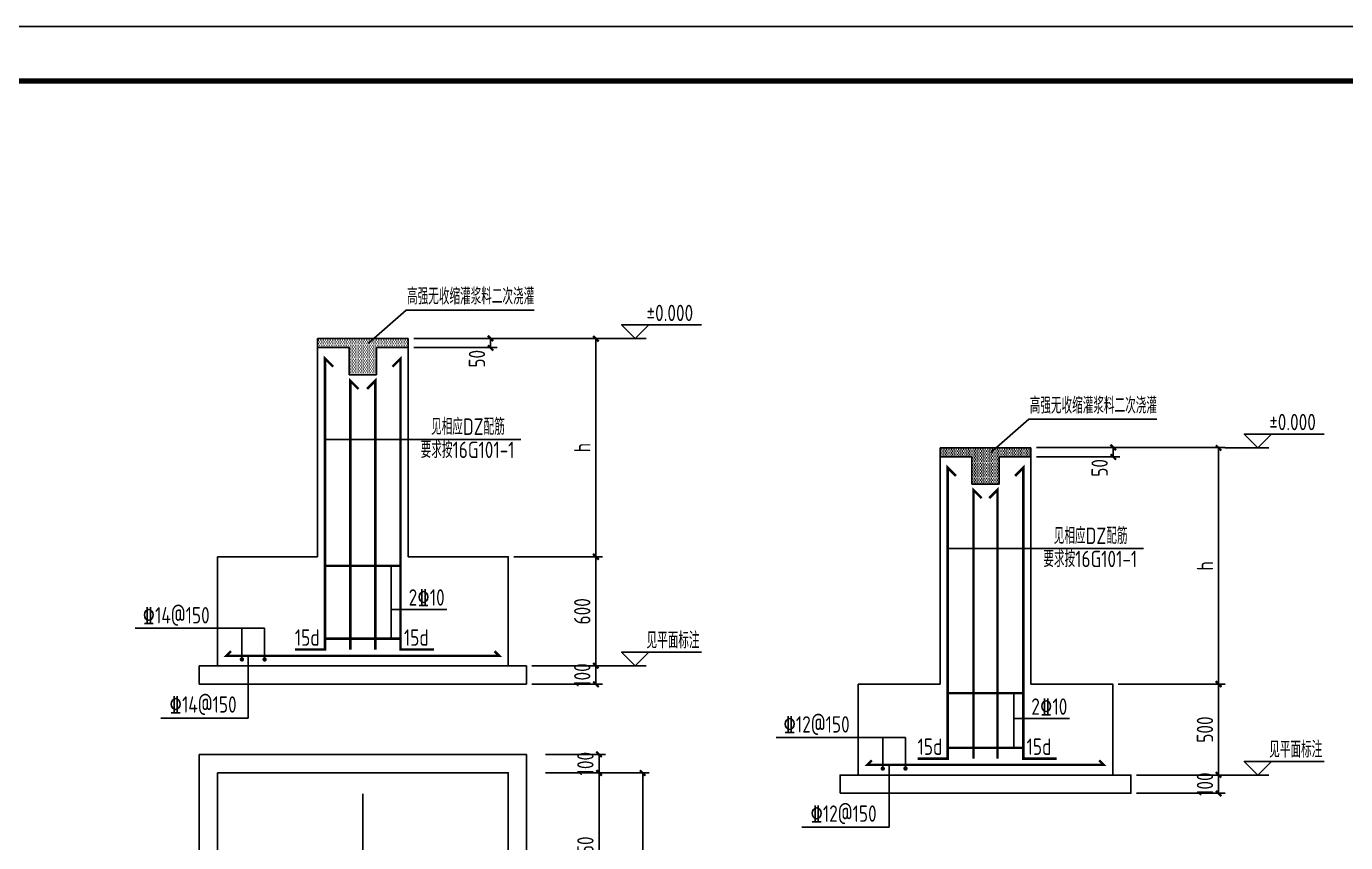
# Model space of a CAD drawing. Header units: millimetres. Extents: x 866309 to 879639, y 39442 to 44891.
# Drawn here: x 867876.6 to 868118.5, y 39893 to 40042.6 of the extents above; entities that cross this region are included whole.
import ezdxf

# ---------------------------------------------------------------- set-up
doc = ezdxf.new("R2010")
doc.units = ezdxf.units.MM
doc.header["$LTSCALE"] = 1000
doc.header["$MEASUREMENT"] = 0
doc.linetypes.add('CENTER', pattern=[2, 1.25, -0.25, 0.25, -0.25])
doc.linetypes.add('DOTE', pattern=[2.42, 2, -0.2, 0.02, -0.2])
for name, color, linetype in [('1505', 2, 'Continuous'), ('1525', 1, 'Continuous'), ('1526', 7, 'Continuous'), ('1530', 253, 'Continuous'), ('1534', 7, 'Continuous'), ('DIM', 7, 'Continuous'), ('DOTE', 1, 'DOTE'), ('图名下划线', 7, 'Continuous'), ('构造柱', 3, 'Continuous')]:
    doc.layers.add(name, color=color, linetype=linetype)
doc.styles.add('GBHZ', font='gbenor.shx', dxfattribs={"width": 0.9, "bigfont": 'gbcbig.shx'})
doc.dimstyles.new('Y30', dxfattribs={"dimscale": 0, "dimtxt": 3, "dimasz": 0.01, "dimexe": 1.2, "dimexo": 1, "dimgap": 1, "dimtad": 1, "dimdec": 0, "dimlfac": 30, "dimzin": 0, "dimdsep": 46, "dimtxsty": 'GBHZ', "dimblk1": 'DX', "dimblk2": 'DX', "dimsah": 1, "dimcen": 0.09, "dimdle": 1, "dimadec": 0, "dimazin": 0, "dimtfac": 1, "dimtdec": 0, "dimtix": 1, "dimtmove": 2, "dimatfit": 3, "dimldrblk": 'DX', "dimfxl": 0, "dimtolj": 1, "dimtzin": 0, "dimarcsym": 0})

# ---------------------------------------------------------------- blocks, each defined once
blk = doc.blocks.new('DX')
at = {"color": 0, "linetype": 'ByBlock', "const_width": 40}
blk.add_lwpolyline([(-54, -51), (46, 49)], dxfattribs=at)
blk = doc.blocks.new('*D1284')
at = {"layer": 'Defpoints', "color": 0, "transparency": 16777216}
for p in [(867970.79, 39909.17), (867970.79, 39905.84), (867981.61, 39905.84)]:
    blk.add_point(p, dxfattribs=at)
at = {"layer": 'dim', "color": 0, "lineweight": -2, "transparency": 16777216}
for p, q in [((867971.79, 39909.17), (867982.81, 39909.17)), ((867981.61, 39909.18), (867981.61, 39909.19)), ((867981.61, 39909.17), (867981.61, 39905.84)), ((867971.79, 39905.84), (867982.81, 39905.84)), ((867981.61, 39905.83), (867981.61, 39905.82))]:
    blk.add_line(p, q, dxfattribs=at)
at = {"layer": 'dim', "color": 0, "lineweight": -2, "transparency": 16777216, "xscale": 0.01, "yscale": 0.01, "zscale": 0.01}
for p, rotation in [((867981.61, 39909.17), 270), ((867981.61, 39905.84), 90)]:
    blk.add_blockref('DX', p, dxfattribs=dict(at, rotation=rotation))
at = {"layer": 'dim', "color": 0, "transparency": 16777216, "insert": (867979.11, 39907.51), "char_height": 3, "attachment_point": 5, "rotation": 90, "style": 'GBHZ'}
blk.add_mtext('\\A1;100', dxfattribs=at)
blk = doc.blocks.new('*D1285')
at = {"layer": 'Defpoints', "color": 0, "transparency": 16777216}
for p in [(867970.79, 39905.84), (867970.79, 39877.51), (867981.61, 39877.51)]:
    blk.add_point(p, dxfattribs=at)
at = {"layer": 'dim', "color": 0, "lineweight": -2, "transparency": 16777216}
for p, q in [((867971.79, 39905.84), (867982.81, 39905.84)), ((867981.61, 39905.83), (867981.61, 39877.52)), ((867971.79, 39877.51), (867982.81, 39877.51))]:
    blk.add_line(p, q, dxfattribs=at)
at = {"layer": 'dim', "color": 0, "lineweight": -2, "transparency": 16777216, "xscale": 0.01, "yscale": 0.01, "zscale": 0.01}
for p, rotation in [((867981.61, 39905.84), 90), ((867981.61, 39877.51), 270)]:
    blk.add_blockref('DX', p, dxfattribs=dict(at, rotation=rotation))
at = {"layer": 'dim', "color": 0, "transparency": 16777216, "insert": (867979.11, 39891.67), "char_height": 3, "attachment_point": 5, "rotation": 90, "style": 'GBHZ'}
blk.add_mtext('\\A1;850', dxfattribs=at)
blk = doc.blocks.new('*D1291')
at = {"layer": 'Defpoints', "color": 0, "transparency": 16777216}
for p in [(867970.79, 39905.84), (867989.61, 39905.84), (867970.79, 39864.17)]:
    blk.add_point(p, dxfattribs=at)
at = {"layer": 'dim', "color": 0, "lineweight": -2, "transparency": 16777216}
for p, q in [((867971.79, 39905.84), (867990.81, 39905.84)), ((867989.61, 39864.18), (867989.61, 39905.83)), ((867971.79, 39864.17), (867990.81, 39864.17))]:
    blk.add_line(p, q, dxfattribs=at)
at = {"layer": 'dim', "color": 0, "lineweight": -2, "transparency": 16777216, "xscale": 0.01, "yscale": 0.01, "zscale": 0.01}
for p, rotation in [((867989.61, 39905.84), 90), ((867989.61, 39864.17), 270)]:
    blk.add_blockref('DX', p, dxfattribs=dict(at, rotation=rotation))
at = {"layer": 'dim', "color": 0, "transparency": 16777216, "insert": (867987.11, 39885.01), "char_height": 3, "attachment_point": 5, "rotation": 90, "style": 'GBHZ'}
blk.add_mtext('\\A1;1250', dxfattribs=at)
blk = doc.blocks.new('*D1292')
at = {"layer": 'Defpoints', "color": 0, "transparency": 16777216}
for p in [(867968.29, 39925.42), (867981.03, 39925.42), (867968.29, 39922.08)]:
    blk.add_point(p, dxfattribs=at)
at = {"layer": 'dim', "color": 0, "lineweight": -2, "transparency": 16777216}
for p, q in [((867969.29, 39925.42), (867982.23, 39925.42)), ((867981.03, 39925.43), (867981.03, 39925.44)), ((867981.03, 39922.08), (867981.03, 39925.42)), ((867969.29, 39922.08), (867982.23, 39922.08)), ((867981.03, 39922.07), (867981.03, 39922.06))]:
    blk.add_line(p, q, dxfattribs=at)
at = {"layer": 'dim', "color": 0, "lineweight": -2, "transparency": 16777216, "xscale": 0.01, "yscale": 0.01, "zscale": 0.01}
for p, rotation in [((867981.03, 39925.42), 270), ((867981.03, 39922.08), 90)]:
    blk.add_blockref('DX', p, dxfattribs=dict(at, rotation=rotation))
at = {"layer": 'dim', "color": 0, "transparency": 16777216, "insert": (867978.53, 39923.75), "char_height": 3, "attachment_point": 5, "rotation": 90, "style": 'GBHZ'}
blk.add_mtext('\\A1;100', dxfattribs=at)
blk = doc.blocks.new('*D1293')
at = {"layer": 'Defpoints', "color": 0, "transparency": 16777216}
for p in [(867959.21, 39985.42), (867981.03, 39985.42), (867964.96, 39945.42)]:
    blk.add_point(p, dxfattribs=at)
at = {"layer": 'dim', "color": 0, "lineweight": -2, "transparency": 16777216}
for p, q in [((867960.21, 39985.42), (867982.23, 39985.42)), ((867981.03, 39945.43), (867981.03, 39985.41)), ((867965.96, 39945.42), (867982.23, 39945.42))]:
    blk.add_line(p, q, dxfattribs=at)
at = {"layer": 'dim', "color": 0, "lineweight": -2, "transparency": 16777216, "xscale": 0.01, "yscale": 0.01, "zscale": 0.01}
for p, rotation in [((867981.03, 39985.42), 90), ((867981.03, 39945.42), 270)]:
    blk.add_blockref('DX', p, dxfattribs=dict(at, rotation=rotation))
at = {"layer": 'dim', "color": 0, "transparency": 16777216, "insert": (867978.53, 39965.42), "char_height": 3, "attachment_point": 5, "rotation": 90, "style": 'GBHZ'}
blk.add_mtext('\\A1;h', dxfattribs=at)
blk = doc.blocks.new('*D1294')
at = {"layer": 'Defpoints', "color": 0, "transparency": 16777216}
for p in [(867946.62, 39985.42), (867946.62, 39983.75), (867961.72, 39983.75)]:
    blk.add_point(p, dxfattribs=at)
at = {"layer": 'dim', "color": 0, "lineweight": -2, "transparency": 16777216}
for p, q in [((867947.62, 39985.42), (867962.92, 39985.42)), ((867961.72, 39985.43), (867961.72, 39985.44)), ((867961.72, 39985.42), (867961.72, 39983.75)), ((867947.62, 39983.75), (867962.92, 39983.75)), ((867961.72, 39983.74), (867961.72, 39983.73))]:
    blk.add_line(p, q, dxfattribs=at)
at = {"layer": 'dim', "color": 0, "lineweight": -2, "transparency": 16777216, "xscale": 0.01, "yscale": 0.01, "zscale": 0.01}
for p, rotation in [((867961.72, 39985.42), 270), ((867961.72, 39983.75), 90)]:
    blk.add_blockref('DX', p, dxfattribs=dict(at, rotation=rotation))
at = {"layer": 'dim', "color": 0, "transparency": 16777216, "insert": (867959.22, 39981.71), "char_height": 3, "attachment_point": 5, "rotation": 90, "style": 'GBHZ'}
blk.add_mtext('\\A1;50', dxfattribs=at)
blk = doc.blocks.new('*D1295')
at = {"layer": 'Defpoints', "color": 0, "transparency": 16777216}
for p in [(867964.96, 39945.42), (867968.29, 39925.42), (867981.03, 39925.42)]:
    blk.add_point(p, dxfattribs=at)
at = {"layer": 'dim', "color": 0, "lineweight": -2, "transparency": 16777216}
for p, q in [((867965.96, 39945.42), (867982.23, 39945.42)), ((867981.03, 39945.41), (867981.03, 39925.43)), ((867969.29, 39925.42), (867982.23, 39925.42))]:
    blk.add_line(p, q, dxfattribs=at)
at = {"layer": 'dim', "color": 0, "lineweight": -2, "transparency": 16777216, "xscale": 0.01, "yscale": 0.01, "zscale": 0.01}
for p, rotation in [((867981.03, 39945.42), 90), ((867981.03, 39925.42), 270)]:
    blk.add_blockref('DX', p, dxfattribs=dict(at, rotation=rotation))
at = {"layer": 'dim', "color": 0, "transparency": 16777216, "insert": (867978.53, 39935.42), "char_height": 3, "attachment_point": 5, "rotation": 90, "style": 'GBHZ'}
blk.add_mtext('\\A1;600', dxfattribs=at)
blk = doc.blocks.new('*D1630')
at = {"layer": 'Defpoints', "color": 0, "transparency": 16777216}
for p in [(868079.13, 39905.42), (868095.21, 39905.42), (868079.13, 39902.08)]:
    blk.add_point(p, dxfattribs=at)
at = {"layer": 'dim', "color": 0, "lineweight": -2, "transparency": 16777216}
for p, q in [((868080.13, 39905.42), (868096.41, 39905.42)), ((868095.21, 39905.43), (868095.21, 39905.44)), ((868095.21, 39902.08), (868095.21, 39905.42)), ((868080.13, 39902.08), (868096.41, 39902.08)), ((868095.21, 39902.07), (868095.21, 39902.06))]:
    blk.add_line(p, q, dxfattribs=at)
at = {"layer": 'dim', "color": 0, "lineweight": -2, "transparency": 16777216, "xscale": 0.01, "yscale": 0.01, "zscale": 0.01}
for p, rotation in [((868095.21, 39905.42), 270), ((868095.21, 39902.08), 90)]:
    blk.add_blockref('DX', p, dxfattribs=dict(at, rotation=rotation))
at = {"layer": 'dim', "color": 0, "transparency": 16777216, "insert": (868092.71, 39903.75), "char_height": 3, "attachment_point": 5, "rotation": 90, "style": 'GBHZ'}
blk.add_mtext('\\A1;100', dxfattribs=at)
blk = doc.blocks.new('*D1631')
at = {"layer": 'Defpoints', "color": 0, "transparency": 16777216}
for p in [(868073.39, 39965.42), (868095.21, 39965.42), (868075.8, 39922.08)]:
    blk.add_point(p, dxfattribs=at)
at = {"layer": 'dim', "color": 0, "lineweight": -2, "transparency": 16777216}
for p, q in [((868074.39, 39965.42), (868096.41, 39965.42)), ((868095.21, 39922.09), (868095.21, 39965.41)), ((868076.8, 39922.08), (868096.41, 39922.08))]:
    blk.add_line(p, q, dxfattribs=at)
at = {"layer": 'dim', "color": 0, "lineweight": -2, "transparency": 16777216, "xscale": 0.01, "yscale": 0.01, "zscale": 0.01}
for p, rotation in [((868095.21, 39965.42), 90), ((868095.21, 39922.08), 270)]:
    blk.add_blockref('DX', p, dxfattribs=dict(at, rotation=rotation))
at = {"layer": 'dim', "color": 0, "transparency": 16777216, "insert": (868092.71, 39943.75), "char_height": 3, "attachment_point": 5, "rotation": 90, "style": 'GBHZ'}
blk.add_mtext('\\A1;h', dxfattribs=at)
blk = doc.blocks.new('*D1632')
at = {"layer": 'Defpoints', "color": 0, "transparency": 16777216}
for p in [(868060.8, 39965.42), (868060.8, 39963.75), (868075.9, 39963.75)]:
    blk.add_point(p, dxfattribs=at)
at = {"layer": 'dim', "color": 0, "lineweight": -2, "transparency": 16777216}
for p, q in [((868061.8, 39965.42), (868077.1, 39965.42)), ((868075.9, 39965.43), (868075.9, 39965.44)), ((868075.9, 39965.42), (868075.9, 39963.75)), ((868061.8, 39963.75), (868077.1, 39963.75)), ((868075.9, 39963.74), (868075.9, 39963.73))]:
    blk.add_line(p, q, dxfattribs=at)
at = {"layer": 'dim', "color": 0, "lineweight": -2, "transparency": 16777216, "xscale": 0.01, "yscale": 0.01, "zscale": 0.01}
for p, rotation in [((868075.9, 39965.42), 270), ((868075.9, 39963.75), 90)]:
    blk.add_blockref('DX', p, dxfattribs=dict(at, rotation=rotation))
at = {"layer": 'dim', "color": 0, "transparency": 16777216, "insert": (868073.4, 39961.71), "char_height": 3, "attachment_point": 5, "rotation": 90, "style": 'GBHZ'}
blk.add_mtext('\\A1;50', dxfattribs=at)
blk = doc.blocks.new('*D1633')
at = {"layer": 'Defpoints', "color": 0, "transparency": 16777216}
for p in [(868075.8, 39922.08), (868079.13, 39905.42), (868095.21, 39905.42)]:
    blk.add_point(p, dxfattribs=at)
at = {"layer": 'dim', "color": 0, "lineweight": -2, "transparency": 16777216}
for p, q in [((868076.8, 39922.08), (868096.41, 39922.08)), ((868095.21, 39922.07), (868095.21, 39905.43)), ((868080.13, 39905.42), (868096.41, 39905.42))]:
    blk.add_line(p, q, dxfattribs=at)
at = {"layer": 'dim', "color": 0, "lineweight": -2, "transparency": 16777216, "xscale": 0.01, "yscale": 0.01, "zscale": 0.01}
for p, rotation in [((868095.21, 39922.08), 90), ((868095.21, 39905.42), 270)]:
    blk.add_blockref('DX', p, dxfattribs=dict(at, rotation=rotation))
at = {"layer": 'dim', "color": 0, "transparency": 16777216, "insert": (868092.71, 39913.75), "char_height": 3, "attachment_point": 5, "rotation": 90, "style": 'GBHZ'}
blk.add_mtext('\\A1;500', dxfattribs=at)

msp = doc.modelspace()

# ---------------------------------------------------------------- hatches: boundary and pattern name
at = {"layer": '构造柱'}
h = msp.add_hatch(dxfattribs=at)
h.set_pattern_fill('DOTS', color=256, scale=5, style=0)
h.set_pattern_definition([(0, (925.19638, -1338.64614), (0.15625, 0.3125), [0, -0.3125])])
h.paths.add_polyline_path([(867929.957, 39985.415), (867929.957, 39983.748), (867935.791, 39983.748), (867935.791, 39978.748), (867940.791, 39978.748), (867940.791, 39983.748), (867946.624, 39983.748), (867946.624, 39985.415)])
h = msp.add_hatch(dxfattribs=at)
h.set_pattern_fill('DOTS', color=256, scale=5, style=0)
h.set_pattern_definition([(0, (1039.37043, -1358.64614), (0.15625, 0.3125), [0, -0.3125])])
h.paths.add_polyline_path([(868044.131, 39965.415), (868044.131, 39963.748), (868049.965, 39963.748), (868049.965, 39958.748), (868054.965, 39958.748), (868054.965, 39963.748), (868060.798, 39963.748), (868060.798, 39965.415)])

# ---------------------------------------------------------------- linework, layer by layer
at = {"color": 0}
for p, q in [((868302.018, 40042.627), (867250.768, 40042.627)), ((867250.768, 40042.627), (868302.018, 40042.627))]:
    msp.add_line(p, q, dxfattribs=at)
for p, q in [((867939.31, 39984.58, 40.505), (867946.254, 39990.632, 40.505)), ((867946.254, 39990.632, 40.505), (867969.695, 39990.632, 40.505)), ((868053.485, 39964.58, 40.505), (868060.428, 39970.632, 40.505)), ((868060.428, 39970.632, 40.505), (868083.869, 39970.632, 40.505))]:
    msp.add_line(p, q)
at = {"color": 0, "const_width": 1}
msp.add_lwpolyline([(868292.018, 39458.627), (867275.768, 39458.627), (867275.768, 40032.627), (868292.018, 40032.627)], close=True, dxfattribs=at)
at = {"layer": '1505'}
for p, q in [((867929.957, 39985.415), (867946.624, 39985.415)), ((867929.957, 39945.415), (867929.957, 39985.415)), ((867946.624, 39945.415), (867946.624, 39985.415)), ((867929.957, 39983.748), (867935.791, 39983.748)), ((867935.791, 39983.748), (867935.791, 39978.748)), ((867940.791, 39983.748), (867946.624, 39983.748)), ((867940.791, 39983.748), (867940.791, 39978.748)), ((867935.791, 39978.748), (867940.791, 39978.748)), ((868044.131, 39965.415), (868060.798, 39965.415)), ((868044.131, 39922.082), (868044.131, 39965.415)), ((868060.798, 39922.082), (868060.798, 39965.415)), ((868044.131, 39963.748), (868049.965, 39963.748)), ((868049.965, 39963.748), (868049.965, 39958.748)), ((868054.965, 39963.748), (868060.798, 39963.748)), ((868054.965, 39963.748), (868054.965, 39958.748)), ((868049.965, 39958.748), (868054.965, 39958.748)), ((867911.624, 39925.415), (867911.624, 39945.415)), ((867911.624, 39945.415), (867929.957, 39945.415)), ((868029.131, 39905.415), (868029.131, 39922.082)), ((868029.131, 39922.082), (868044.131, 39922.082))]:
    msp.add_line(p, q, dxfattribs=at)
for points in [[(867964.957, 39925.415), (867964.957, 39945.415), (867946.624, 39945.415)], [(867908.291, 39922.082), (867968.291, 39922.082), (867968.291, 39925.415), (867908.291, 39925.415), (867908.291, 39922.082)], [(868075.798, 39905.415), (868075.798, 39922.082), (868060.798, 39922.082)], [(867908.291, 39909.172), (867908.291, 39829.172), (867968.291, 39829.172), (867968.291, 39909.172), (867908.291, 39909.172)], [(867911.624, 39905.839), (867911.624, 39832.505), (867964.957, 39832.505), (867964.957, 39905.839), (867911.624, 39905.839)], [(868025.798, 39902.082), (868079.131, 39902.082), (868079.131, 39905.415), (868025.798, 39905.415), (868025.798, 39902.082)]]:
    msp.add_lwpolyline(points, dxfattribs=at)
at = {"layer": '1525', "const_width": 0.45}
for points in [[(867932.857, 39980.248), (867931.357, 39981.748), (867931.357, 39928.415), (867925.887, 39928.415)], [(867943.724, 39980.248), (867945.224, 39981.748), (867945.224, 39928.415), (867951.35, 39928.415)], [(867935.998, 39928.415), (867935.998, 39977.68), (867937.498, 39976.18)], [(867940.583, 39928.415), (867940.583, 39977.68), (867939.083, 39976.18)], [(868047.031, 39960.248), (868045.531, 39961.748), (868045.531, 39908.415), (868040.061, 39908.415)], [(868057.898, 39960.248), (868059.398, 39961.748), (868059.398, 39908.415), (868065.524, 39908.415)], [(868050.264, 39908.415), (868050.264, 39957.68), (868051.764, 39956.18)], [(868054.665, 39908.415), (868054.665, 39957.68), (868053.165, 39956.18)], [(867931.357, 39943.748), (867945.224, 39943.748)], [(867931.357, 39930.415), (867945.224, 39930.415)], [(867914.124, 39928.115), (867913.291, 39927.282), (867963.291, 39927.282), (867962.457, 39928.115)], [(868045.531, 39920.415), (868059.398, 39920.415)], [(868045.531, 39910.415), (868059.398, 39910.415)], [(868031.631, 39908.115), (868030.798, 39907.282), (868074.131, 39907.282), (868073.298, 39908.115)]]:
    msp.add_lwpolyline(points, dxfattribs=at)
at = {"layer": '1525', "const_width": 0.4}
for points in [[(867916.324, 39926.61, 1), (867915.924, 39926.61, 1), (867916.324, 39926.61, 1)], [(867920.49, 39926.61, 1), (867920.09, 39926.61, 1), (867920.49, 39926.61, 1)], [(868033.831, 39906.61, 1), (868033.431, 39906.61, 1), (868033.831, 39906.61, 1)], [(868037.998, 39906.61, 1), (868037.598, 39906.61, 1), (868037.998, 39906.61, 1)]]:
    msp.add_lwpolyline(points, format="xyb", dxfattribs=at)
at = {"layer": '1526'}
for p, q in [((867920.29, 39932.321), (867896.56, 39932.321)), ((867916.124, 39926.61), (867916.124, 39932.321)), ((867920.29, 39926.61), (867920.29, 39932.321)), ((867917.29, 39927.282), (867917.29, 39915.862)), ((867901.283, 39915.862), (867917.29, 39915.862)), ((868037.798, 39912.321), (868014.068, 39912.321)), ((868033.631, 39906.61), (868033.631, 39912.321)), ((868037.798, 39906.61), (868037.798, 39912.321)), ((868034.798, 39907.282), (868034.798, 39895.862)), ((868018.791, 39895.862), (868034.798, 39895.862))]:
    msp.add_line(p, q, dxfattribs=at)
at = {"layer": '1530'}
for p, q in [((867931.357, 39966.935), (867967.281, 39966.935)), ((868045.531, 39946.935), (868081.455, 39946.935)), ((867943.475, 39943.748), (867943.475, 39930.415)), ((867943.475, 39935.776), (867953.707, 39935.776)), ((867982.235, 39925.415), (867990.235, 39925.415)), ((868057.649, 39920.415), (868057.649, 39910.415)), ((868057.649, 39915.776), (868067.881, 39915.776)), ((868096.409, 39905.415), (868104.409, 39905.415))]:
    msp.add_line(p, q, dxfattribs=at)
at = {"layer": '1534'}
for p, q in [((867982.235, 39985.415), (867990.235, 39985.415)), ((868096.409, 39965.415), (868104.409, 39965.415))]:
    msp.add_line(p, q, dxfattribs=at)
for points in [[(867990.735, 39987.915), (867988.235, 39985.415), (867985.735, 39987.915), (868000.394, 39987.915)], [(868104.909, 39967.915), (868102.409, 39965.415), (868099.909, 39967.915), (868114.568, 39967.915)], [(867990.735, 39927.915), (867988.235, 39925.415), (867985.735, 39927.915), (868000.394, 39927.915)], [(868104.909, 39907.915), (868102.409, 39905.415), (868099.909, 39907.915), (868114.568, 39907.915)]]:
    msp.add_lwpolyline(points, dxfattribs=at)
at = {"layer": 'DOTE', "linetype": 'CENTER', "ltscale": 0.02}
msp.add_line((867938.291, 39901.962), (867938.291, 39810.593), dxfattribs=at)

# ---------------------------------------------------------------- texts
at = {"layer": '1526', "style": 'GBHZ', "width": 0.9}
for s, p in [('2%%13210', (867946.693, 39936.465)), ('%%13214@150', (867897.89, 39933.202)), ('%%13214@150', (867902.833, 39916.847)), ('2%%13210', (868060.867, 39916.465)), ('%%13212@150', (868015.397, 39913.202)), ('%%13212@150', (868020.341, 39896.847))]:
    msp.add_text(s, height=3, dxfattribs=at).set_placement(p)
at = {"layer": '1530', "style": 'GBHZ', "width": 0.9}
for p in [(867925.845, 39929.115), (867945.837, 39929.115), (868040.019, 39909.115), (868060.011, 39909.115)]:
    msp.add_text('15d', height=3, dxfattribs=at).set_placement(p)
at = {"layer": '1534', "style": 'GBHZ', "width": 0.9}
for s, p in [('高强无收缩灌浆料二次浇灌', (867946.404, 39991.657, 40.505)), ('%%P0.000', (867990.318, 39988.615)), ('高强无收缩灌浆料二次浇灌', (868060.578, 39971.657, 40.505)), ('%%P0.000', (868104.493, 39968.615)), ('见平面标注', (867990.318, 39928.615)), ('见平面标注', (868104.493, 39908.615))]:
    msp.add_text(s, height=3, dxfattribs=at).set_placement(p)
at = {"layer": '图名下划线', "style": 'GBHZ', "width": 0.9}
for s, p in [('见相应DZ配筋', (867950.812, 39967.765)), ('要求按16G101-1', (867948.905, 39963.52)), ('见相应DZ配筋', (868064.986, 39947.765)), ('要求按16G101-1', (868063.079, 39943.52))]:
    msp.add_text(s, height=3, dxfattribs=at).set_placement(p)

# ---------------------------------------------------------------- dimensions: what is measured, and where the dimension line sits
at = {"layer": 'dim'}
for base, p1, p2, picture, middle in [((867961.725, 39983.748), (867946.624, 39985.415), (867946.624, 39983.748), '*D1294', (867959.225, 39981.71)), ((868075.899, 39963.748), (868060.798, 39965.415), (868060.798, 39963.748), '*D1632', (868073.399, 39961.71))]:
    dim = msp.add_linear_dim(base=base, p1=p1, p2=p2, angle=90, dimstyle='Y30', override={"dimscale": 1}, dxfattribs=at)
    dim.commit()
    dim.dimension.update_dxf_attribs({"geometry": picture, "text_midpoint": middle, "dimtype": 160})
for base, p1, p2, picture, middle in [((867981.035, 39985.415), (867964.957, 39945.415), (867959.212, 39985.415), '*D1293', (867978.535, 39965.415)), ((868095.209, 39965.415), (868075.798, 39922.082), (868073.386, 39965.415), '*D1631', (868092.709, 39943.748))]:
    dim = msp.add_linear_dim(base=base, p1=p1, p2=p2, angle=90, text='h', dimstyle='Y30', override={"dimscale": 1}, dxfattribs=at)
    dim.commit()
    dim.dimension.update_dxf_attribs({"geometry": picture, "text_midpoint": middle})
for base, p1, p2, angle, picture, middle in [((867981.035, 39925.415), (867964.957, 39945.415), (867968.291, 39925.415), 90, '*D1295', (867978.535, 39935.415)), ((867981.035, 39925.415), (867968.291, 39922.082), (867968.291, 39925.415), 90, '*D1292', (867978.535, 39923.748)), ((868095.209, 39905.415), (868075.798, 39922.082), (868079.131, 39905.415), 90, '*D1633', (868092.709, 39913.748)), ((867981.612, 39905.839), (867970.791, 39909.172), (867970.791, 39905.839), 270, '*D1284', (867979.112, 39907.505)), ((867981.612, 39877.505), (867970.791, 39905.839), (867970.791, 39877.505), 270, '*D1285', (867979.112, 39891.672)), ((867989.612, 39905.839), (867970.791, 39864.172), (867970.791, 39905.839), 270, '*D1291', (867987.112, 39885.005)), ((868095.209, 39905.415), (868079.131, 39902.082), (868079.131, 39905.415), 90, '*D1630', (868092.709, 39903.748))]:
    dim = msp.add_linear_dim(base=base, p1=p1, p2=p2, angle=angle, dimstyle='Y30', override={"dimscale": 1}, dxfattribs=at)
    dim.commit()
    dim.dimension.update_dxf_attribs({"geometry": picture, "text_midpoint": middle})

doc.saveas('drawing.dxf')
